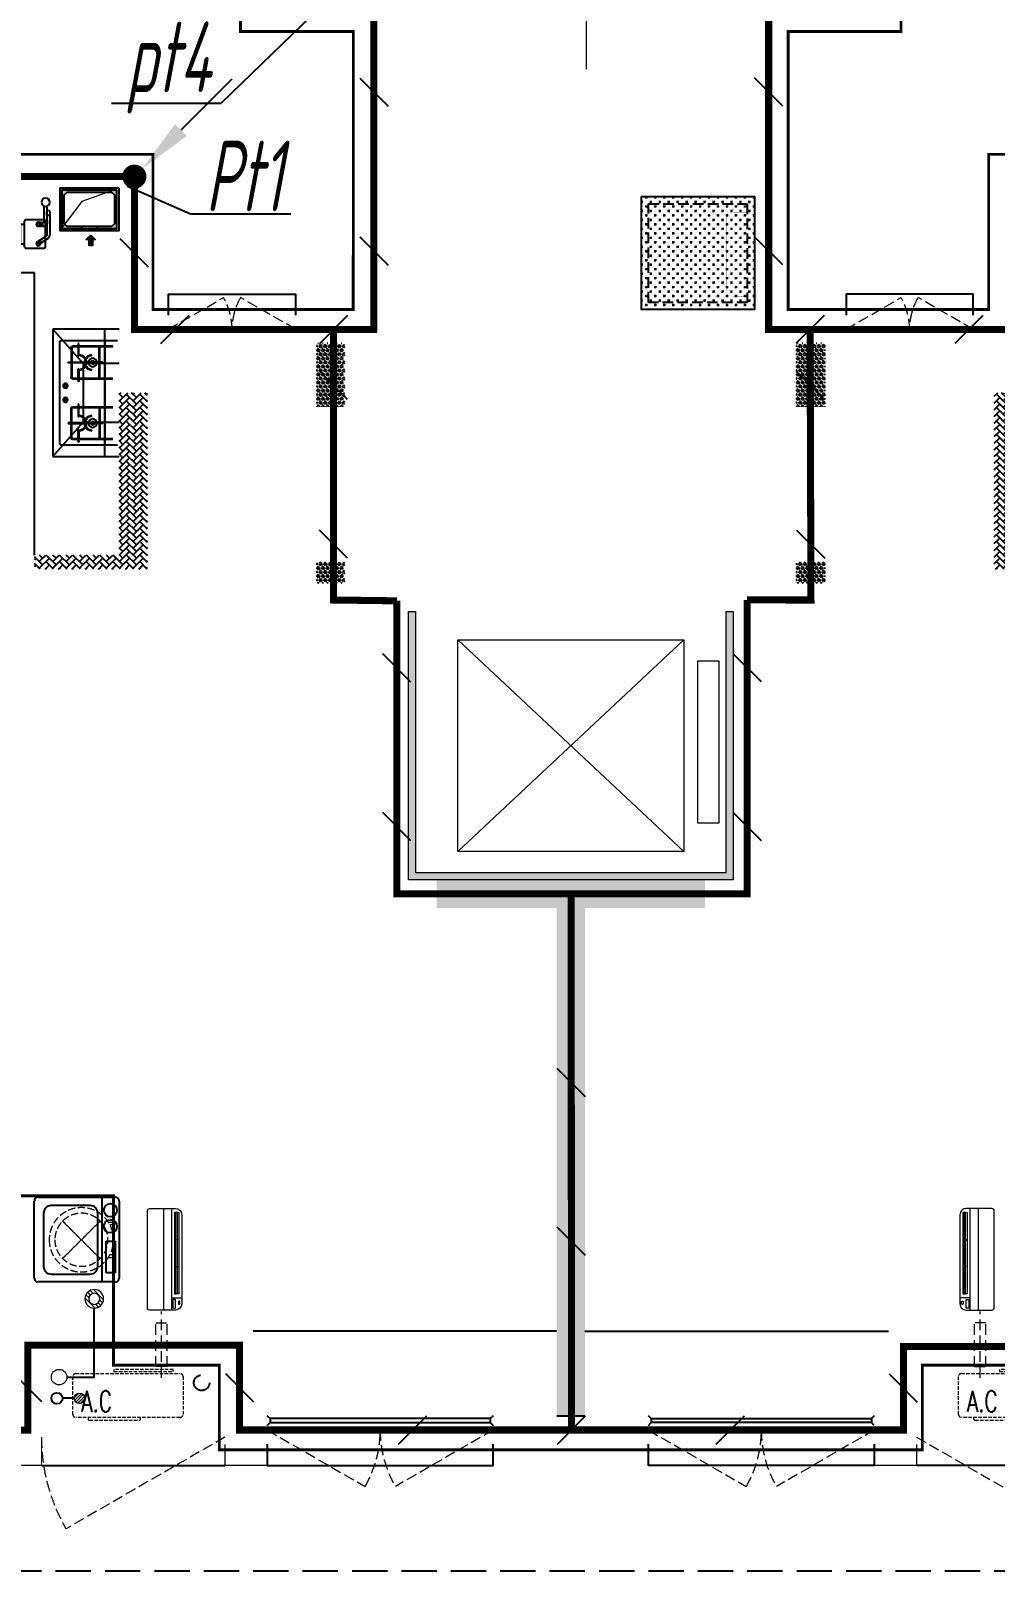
# Model space of a CAD drawing. Extents: x 5031545 to 5313844, y -886381 to -283477.
# Drawn here: x 5168921 to 5175753, y -856181 to -845266 of the extents above; entities that cross this region are included whole.
import ezdxf
from ezdxf.enums import TextEntityAlignment as Align

# ---------------------------------------------------------------- set-up
doc = ezdxf.new("R2010")
doc.units = 0
doc.header["$LTSCALE"] = 1000
doc.header["$MEASUREMENT"] = 0
for name, pattern in [('$1$DASH', [0.35, 0.25, -0.1]), ('__DASH', [0.35, 0.25, -0.1]), ('CENTER2', [1.125, 0.75, -0.125, 0.125, -0.125]), ('DASH', [0.35, 0.25, -0.1]), ('HIDDEN', [0.375, 0.25, -0.125])]:
    doc.linetypes.add(name, pattern=pattern)
doc.layers.get('0').update_dxf_attribs({"linetype": 'CONTINUOUS'})
for name, color, linetype in [('$RECOVER_210609100354-0', 7, 'CONTINUOUS'), ('$RECOVER_210609100354-25', 7, 'CONTINUOUS'), ('3-栏杆1', 252, 'CONTINUOUS'), ('3.5方案汇报，与郭总、侯月琴确定户型_t8$0$2020.03.04 -1安徽标准化洋房户型(UA）_t8_t8$0$看线', 154, 'CONTINUOUS'), ('AH-FURNITURE', 1, 'CONTINUOUS'), ('DIM-照明', 7, 'CONTINUOUS'), ('LVTRY', 252, 'CONTINUOUS'), ('LWIRE', 4, 'CONTINUOUS'), ('SHTLN', 4, 'CONTINUOUS'), ('VPIPE-凝结', 150, 'CONTINUOUS'), ('VPIPE-雨水', 4, 'DASH'), ('WIRE-接地', 2, 'CONTINUOUS'), ('保温', 6, 'CONTINUOUS'), ('卫生间', 6, 'CONTINUOUS'), ('建筑-排气道', 252, 'CONTINUOUS'), ('看线', 185, 'CONTINUOUS')]:
    doc.layers.add(name, color=color, linetype=linetype)
for name, color, linetype, lineweight in [('3.5方案汇报，与郭总、侯月琴确定户型_t8$0$STAIR', 2, 'CONTINUOUS', 18), ('EQUIP_地漏', 7, 'CONTINUOUS', 18), ('PUB_HATCH', 8, 'CONTINUOUS', 9), ('STAIR', 252, 'CONTINUOUS', 20), ('VPIPE-废水', 31, 'TG_F', 18), ('WINDOW', 146, 'CONTINUOUS', 20), ('填充', 251, 'CONTINUOUS', 5), ('平面-空调室内机', 176, 'CONTINUOUS', 9), ('平面-空调预留孔', 252, 'CONTINUOUS', 15), ('立面-洞口示意', 252, 'CONTINUOUS', 13)]:
    doc.layers.add(name, color=color, linetype=linetype, lineweight=lineweight)
doc.styles.add('_TCH_DIM', font='SIMPLEX', dxfattribs={"bigfont": 'GBCBIG'})
doc.styles.add('DIM_FONT', font='SIMPLEX', dxfattribs={"width": 0.7, "bigfont": 'GBCBIG'})
doc.styles.add('HZTXT', font='gbeitc.shx', dxfattribs={"width": 0.8, "height": 400, "bigfont": 'hztxt.shx'})
doc.styles.get("Standard").update_dxf_attribs({"font": 'gbenor.shx', "bigfont": 'gbcbig.shx'})
doc.styles.add('TG_LINETYPE', font='SIMPLEX', dxfattribs={"width": 0.8, "height": 3, "bigfont": 'HZTXT'})
doc.linetypes.add('TG_F', pattern='A,2,-0.3,["F",TG_LINETYPE,S=0.1,R=0,X=-0.23,Y=-0.15],0', length=2.3)
pattern_1 = [(45, (0, 0), (0, 47.4157523), [100.584, -33.528]), (135, (23.708, 23.708), (3e-15, 47.4157523), [100.584, -33.528])]
pattern_2 = [(90, (0, 0), (-16.49778, 1e-15), [9.525, -19.05]), (210, (0, 0), (8.24889, -14.2874966), [9.525, -19.05]), (150, (6e-16, 9.525), (-8.24889, -14.2874966), [9.525, -19.05])]

# ---------------------------------------------------------------- blocks, each defined once
blk = doc.blocks.new('*U140')
h = blk.add_hatch(color=5)
h.set_gradient(color1=(0, 0, 255), rotation=180, tint=1)
h.paths.add_polyline_path([(0, 0), (-6.35, -6.35), (-6.35, -2.159), (-15, -2.159), (-15, 2.159), (-6.35, 2.159), (-6.35, 6.35)])
at = {"color": 0, "linetype": 'Continuous'}
blk.add_lwpolyline([(0, 0), (-6.35, -6.35), (-6.35, -2.159), (-15, -2.159), (-15, 2.159), (-6.35, 2.159), (-6.35, 6.35)], close=True, dxfattribs=at)
blk = doc.blocks.new('vcxvcdfvdxv')
at = {"layer": 'PUB_HATCH'}
blk.add_hatch(color=252, dxfattribs=at).paths.add_polyline_path([(582309, 371343), (582309, 371073), (582449, 371073), (582449, 371088), (582344, 371088), (582324, 371108), (582324, 371308), (582344, 371328), (582664, 371328), (582684, 371308), (582684, 371108), (582664, 371088), (582559, 371088), (582559, 371073), (582699, 371073), (582699, 371343)])
at = {"layer": 'AH-FURNITURE', "color": 252}
for p, q in [((582804, 371126), (582804, 371230)), ((582824, 371126), (582824, 371230)), ((582785, 371166), (582785, 371031)), ((582805, 371166), (582805, 371031)), ((582843, 371113), (582836, 371113)), ((582796, 371002), (582843, 370974)), ((582811, 371017), (582857, 370988)), ((582843, 371093), (582836, 371093)), ((582995, 371103), (582965, 371103)), ((582995, 371103), (582995, 370965)), ((582995, 370965), (582965, 370965))]:
    blk.add_line(p, q, dxfattribs=at)
for points in [[(582782, 371188, -1), (582808, 371188), (582808, 371166), (582782, 371166)], [(582836, 371090), (582821, 371090, -0.414214), (582801, 371110), (582801, 371126), (582827, 371126), (582827, 371116), (582836, 371116)], [(582965, 371124), (582965, 370944, -0.414214), (582955, 370934), (582825, 370934, -0.414214), (582815, 370944), (582815, 371124, -0.414214), (582825, 371134), (582955, 371134, -0.414214)], [(582866, 371116, -1), (582866, 371090), (582843, 371090), (582843, 371116)], [(582875, 370975, -1), (582856, 370956), (582841, 370972), (582859, 370990)]]:
    blk.add_lwpolyline(points, format="xyb", close=True, dxfattribs=at)
for centre, radius in [((582814, 371258), 30), ((582866, 371103), 15), ((582866, 371103), 10), ((582866, 370965), 15), ((582866, 370965), 10)]:
    blk.add_circle(centre, radius, dxfattribs=at)
for radius in [40, 20]:
    blk.add_arc((582825, 371031), radius, 180, 225, dxfattribs=at)
at = {"layer": 'LVTRY', "color": 252}
for p, q in [((583169, 371228), (583169, 370839)), ((583813, 371258), (583199, 371258)), ((583844, 370839), (583844, 371228)), ((583199, 370900), (583199, 371115)), ((583261, 371177), (583466, 371177)), ((583475, 371199), (583436, 371096)), ((583454, 371086), (583524, 371171)), ((583504, 371210), (583518, 371202)), ((583588, 371115), (583588, 370900)), ((583629, 370900), (583629, 371115)), ((583690, 371177), (583752, 371177)), ((583813, 371115), (583813, 370900)), ((582449, 371088), (582449, 371073)), ((582559, 371088), (582559, 371073)), ((583436, 371096), (583454, 371086)), ((583199, 370808), (583813, 370808)), ((583527, 370839), (583261, 370839)), ((583752, 370839), (583690, 370839)), ((582894, 368758), (582894, 370758)), ((582894, 370758), (583994, 370758)), ((583994, 370758), (583994, 369632)), ((582294, 370358), (582764, 370358)), ((582394, 369458), (582394, 370358)), ((582548, 370115), (582764, 370358)), ((582764, 370358), (582764, 369458)), ((582704, 370278), (582304, 370278)), ((582339, 370238), (582624, 370238)), ((582394, 370268), (582394, 369548)), ((582579, 370168), (582579, 370258)), ((582579, 370258), (582583, 370258)), ((582583, 370258), (582583, 370168)), ((582714, 369548), (582714, 370268)), ((582339, 370233), (582624, 370233)), ((582429, 370018), (582429, 370228)), ((582434, 370018), (582434, 370228)), ((582583, 370168), (582579, 370168)), ((582629, 370228), (582629, 370018)), ((582634, 370228), (582634, 370018)), ((582294, 370115), (582548, 370115)), ((582394, 369700), (582394, 370115)), ((582409, 370126), (582536, 370126)), ((582409, 370121), (582409, 370126)), ((582536, 370121), (582409, 370121)), ((582654, 370126), (582526, 370126)), ((582526, 370126), (582526, 370121)), ((582526, 370121), (582654, 370121)), ((582536, 370126), (582536, 370121)), ((582548, 370115), (582548, 369700)), ((582583, 370078), (582579, 370078)), ((582579, 370078), (582579, 369988)), ((582583, 369988), (582583, 370078)), ((582654, 370121), (582654, 370126)), ((582624, 370013), (582339, 370013)), ((582624, 370008), (582339, 370008)), ((582579, 369988), (582583, 369988)), ((582693, 369958), (582654, 369958)), ((582674, 369939), (582674, 369978)), ((582624, 369808), (582339, 369808)), ((582624, 369803), (582339, 369803)), ((582579, 369738), (582579, 369828)), ((582579, 369828), (582583, 369828)), ((582583, 369828), (582583, 369738)), ((582693, 369858), (582654, 369858)), ((582674, 369839), (582674, 369878)), ((582548, 369700), (582294, 369700)), ((582536, 369696), (582409, 369696)), ((582409, 369696), (582409, 369691)), ((582409, 369691), (582536, 369691)), ((582429, 369798), (582429, 369588)), ((582434, 369798), (582434, 369588)), ((582526, 369691), (582526, 369696)), ((582526, 369696), (582654, 369696)), ((582654, 369691), (582526, 369691)), ((582536, 369691), (582536, 369696)), ((582764, 369458), (582548, 369700)), ((582583, 369738), (582579, 369738)), ((582629, 369588), (582629, 369798)), ((582634, 369588), (582634, 369798)), ((582654, 369696), (582654, 369691)), ((582339, 369583), (582624, 369583)), ((582583, 369648), (582579, 369648)), ((582579, 369648), (582579, 369558)), ((582583, 369558), (582583, 369648)), ((583970, 369632), (583970, 369220)), ((583989, 369632), (583970, 369632)), ((583989, 369632), (583989, 368808)), ((584562, 369632), (583989, 369632)), ((584562, 368808), (584562, 369632)), ((582304, 369538), (582704, 369538)), ((582339, 369578), (582624, 369578)), ((582579, 369558), (582583, 369558)), ((582764, 369458), (582294, 369458)), ((583926, 369215), (583945, 369217)), ((583970, 368805), (583926, 369215)), ((583945, 369217), (583989, 368808)), ((583980, 369197), (583949, 369192)), ((583989, 369220), (583970, 369220)), ((583980, 369197), (583989, 369131)), ((583985, 368832), (583989, 368832)), ((583989, 368808), (583970, 368805)), ((583989, 368808), (584562, 368808))]:
    blk.add_line(p, q, dxfattribs=at)
for points in [[(582294, 371358), (582714, 371358), (582714, 371058), (582294, 371058)], [(582309, 371343), (582699, 371343), (582699, 371073), (582309, 371073)], [(582664, 371088), (582344, 371088), (582324, 371108), (582324, 371308), (582344, 371328), (582664, 371328), (582684, 371308), (582684, 371108), (582664, 371088)], [(584562, 368845), (584594, 368845), (584594, 369595), (584562, 369595)]]:
    blk.add_lwpolyline(points, close=True, dxfattribs=at)
for centre, radius in [((583445, 371207), 20.5), ((583568, 371207), 20.5), ((583649, 371207), 20.5), ((583394, 371008), 25.6), ((583716, 371008), 25.6), ((582481, 370123), 29.7), ((582481, 370123), 11.7), ((582674, 369958), 17), ((582674, 369858), 17), ((582481, 369693), 29.7), ((582481, 369693), 11.7)]:
    blk.add_circle(centre, radius, dxfattribs=at)
for centre, radius, start, end in [((583199, 371228), 30.7, 90, 180), ((583813, 371228), 30.7, 360, 90), ((583261, 371115), 61.4, 90, 180), ((583494, 371192), 20.5, 60, 159.4623), ((583508, 371184), 20.5, 320.5377, 60), ((583527, 371115), 61.4, 360, 90), ((583690, 371115), 61.4, 90, 180), ((583752, 371115), 61.4, 360, 90), ((583261, 370900), 61.4, 180, 270), ((583527, 370900), 61.4, 270, 360), ((583690, 370900), 61.4, 180, 270), ((583752, 370900), 61.4, 270, 360), ((583199, 370839), 30.7, 180, 270), ((583813, 370839), 30.7, 270, 360), ((582404, 370268), 10, 90, 180), ((582439, 370228), 10, 90, 180), ((582624, 370228), 10, 0, 90), ((582704, 370268), 10, 0, 90), ((582439, 370228), 5, 90, 180), ((582481, 370123), 56.7, 2.2742, 87.7258), ((582481, 370123), 52.2, 2.4704, 87.5296), ((582581, 370123), 56.7, 92.2742, 177.7258), ((582581, 370123), 52.2, 92.4704, 177.5296), ((582624, 370228), 5, 0, 90), ((582481, 370123), 56.7, 272.2742, 357.7258), ((582481, 370123), 52.2, 272.4704, 357.5296), ((582581, 370123), 56.7, 182.2742, 267.7258), ((582581, 370123), 52.2, 182.4704, 267.5296), ((582439, 370018), 10, 180, 270), ((582439, 370018), 5, 180, 270), ((582624, 370018), 5, 270, 0), ((582624, 370018), 10, 270, 0), ((582439, 369798), 10, 90, 180), ((582439, 369798), 5, 90, 180), ((582624, 369798), 10, 0, 90), ((582624, 369798), 5, 0, 90), ((582481, 369693), 56.7, 2.2742, 87.7258), ((582481, 369693), 52.2, 2.4704, 87.5296), ((582481, 369693), 56.7, 272.2742, 357.7258), ((582481, 369693), 52.2, 272.4704, 357.5296), ((582581, 369693), 56.7, 92.2742, 177.7258), ((582581, 369693), 56.7, 182.2742, 267.7258), ((582581, 369693), 52.2, 92.4704, 177.5296), ((582581, 369693), 52.2, 182.4704, 267.5296), ((582439, 369588), 10, 180, 270), ((582439, 369588), 5, 180, 270), ((582624, 369588), 5, 270, 0), ((582624, 369588), 10, 270, 0), ((582404, 369548), 10, 180, 270), ((582704, 369548), 10, 270, 0)]:
    blk.add_arc(centre, radius, start, end, dxfattribs=at)
at = {"layer": '平面-空调预留孔', "color": 252}
for p, q in [((584063, 371185), (584063, 371312)), ((584063, 371312), (584156, 371312)), ((584162, 371292), (584162, 371306)), ((584169, 371286), (584368, 371286)), ((584375, 371292), (584375, 371306)), ((584381, 371312), (584474, 371312)), ((584474, 371312), (584474, 371185)), ((584467, 371178), (584070, 371178))]:
    blk.add_line(p, q, dxfattribs=at)
blk.add_lwpolyline([(584345, 371332), (584358, 371358), (584454, 371358), (584467, 371332), (584494, 371332), (584494, 371185, -0.414214), (584467, 371158), (584070, 371158, -0.414214), (584044, 371185), (584044, 371332), (584070, 371332), (584083, 371358), (584180, 371358), (584193, 371332)], format="xyb", close=True, dxfattribs=at)
for centre, radius in [((584180, 371306), 10.6), ((584268, 371306), 15.8), ((584358, 371306), 10.6)]:
    blk.add_circle(centre, radius, dxfattribs=at)
for centre, start, end in [((584156, 371306), 360, 90), ((584169, 371292), 180, 270), ((584368, 371292), 270, 0), ((584381, 371306), 90, 180), ((584070, 371185), 180, 270), ((584467, 371185), 270, 0)]:
    blk.add_arc(centre, 6.6, start, end, dxfattribs=at)
at = {"layer": '立面-洞口示意', "color": 252}
blk.add_lwpolyline([(582294, 371358), (582557, 371264), (582714, 371058)], dxfattribs=at)
at = {"layer": '建筑-排气道', "color": 252, "xscale": -5, "yscale": 5, "zscale": 5, "rotation": 270}
blk.add_blockref('*U140', (582494, 371026), dxfattribs=at)
at = {"layer": 'LVTRY', "color": 252, "style": 'DIM_FONT', "width": 0.8, "flags": 9}
for tag in ['YSIZE', 'XSIZE']:
    blk.add_attdef(tag, (583506, 371257), '', height=0.5, rotation=90, dxfattribs=at)
blk = doc.blocks.new('RECTANG')
for p, q in [((1, 1), (0, 1)), ((0, 1), (0, 0)), ((1, 0), (1, 1)), ((0, 0), (1, 0))]:
    blk.add_line(p, q)
blk = doc.blocks.new('洗衣机')
at = {"layer": 'LVTRY'}
for p, q in [((3790994, 243445), (3790994, 242899)), ((3791567, 243472), (3791021, 243472)), ((3791117, 243472), (3791117, 242872)), ((3791199, 243413), (3791475, 243413)), ((3791595, 242899), (3791595, 243445)), ((3791145, 242982), (3791145, 243358)), ((3791529, 243358), (3791529, 242982)), ((3791021, 242872), (3791567, 242872)), ((3791475, 242928), (3791199, 242928))]:
    blk.add_line(p, q, dxfattribs=at)
at = {"layer": 'LVTRY', "extrusion": (0, 0, -1)}
for centre, major_axis, start_param, end_param in [((3791021, 243445), (0, 27.6), -1.570796, 0), ((3791055, 243380), (0, 46.9), 3.141593, 9.424778), ((3791199, 243358), (0, 54.7), 4.712389, 6.283185), ((3791475, 243358), (0, 54.7), 0, 1.570796), ((3791567, 243445), (0, 27.6), 0, 1.570796), ((3791055, 243266), (0, 46.9), 3.141593, 9.424778), ((3791199, 242982), (0, 54.7), 3.141593, 4.712389), ((3791475, 242982), (0, 54.7), 1.570796, 3.141593), ((3791021, 242899), (0, 27.6), 3.141593, 4.712389), ((3791567, 242899), (0, 27.6), 1.570796, 3.141593)]:
    blk.add_ellipse(centre, major_axis=major_axis, ratio=0.986385, start_param=start_param, end_param=end_param, dxfattribs=at)
at = {"layer": 'LVTRY', "xscale": 63.25620569481588, "yscale": 224.5369532744355, "zscale": 64.12934308941763, "rotation": 180}
blk.add_blockref('RECTANG', (3791085, 243162), dxfattribs=at)
blk = doc.blocks.new('dnfhfn')
at = {"color": 252, "linetype": '$1$DASH', "ltscale": 0.2}
for p, q in [((102, 463, 0), (122, 463, 0)), ((102, 417, 0), (102, 463, 0)), ((122, 463, 0), (122, 429, 0)), ((353, 463, 0), (333, 463, 0)), ((333, 463, 0), (333, 429, 0)), ((353, 417, 0), (353, 463, 0))]:
    blk.add_line(p, q, dxfattribs=at)
at = {"color": 252, "linetype": '$1$DASH', "ltscale": 0.2, "elevation": 0}
for points in [[(95, 360), (95, 360), (360, 95), (360, 95)], [(360, 360), (95, 95), (95, 95), (360, 360)]]:
    blk.add_lwpolyline(points, close=True, dxfattribs=at)
at = {"color": 252, "linetype": '$1$DASH', "ltscale": 0.2}
for radius in [228, 188]:
    blk.add_circle((228, 228, 0), radius, dxfattribs=at)
blk = doc.blocks.new('ASDFSD')
at = {"layer": '3-栏杆1', "color": 5}
for p, q in [((681763, 334938), (681742, 334955)), ((681742, 334955), (681763, 334938)), ((681742, 334888), (681763, 334908)), ((683322, 334937), (681763, 334938)), ((681763, 334938), (681763, 334908)), ((681763, 334908), (683322, 334908)), ((683322, 334938), (683342, 334955)), ((683342, 334955), (683322, 334938)), ((683322, 334938), (683322, 334908)), ((683322, 334908), (683342, 334888)), ((683342, 334888), (683322, 334908))]:
    blk.add_line(p, q, dxfattribs=at)
blk = doc.blocks.new('$TwtSys$00000543')
at = {"color": 252}
for p, q in [((-94, -9), (9, 94)), ((-9, -94), (94, 9)), ((12, 55), (42, 84)), ((40, 40), (66, 66)), ((55, 12), (84, 42)), ((-84, -42), (-55, -12)), ((-66, -66), (-40, -40)), ((-42, -84), (-12, -55))]:
    blk.add_line(p, q, dxfattribs=at)
for radius in [94, 56.4]:
    blk.add_circle((0, 0), radius, dxfattribs=at)
blk = doc.blocks.new('dongkong')
at = {"layer": '平面-空调预留孔', "color": 8, "linetype": 'HIDDEN', "ltscale": 0.3}
for p, q in [((-603796, 210900), (-603796, 210431)), ((-603836, 210821), (-603836, 210511)), ((-603836, 210821), (-603756, 210821)), ((-603756, 210821), (-603756, 210511))]:
    blk.add_line(p, q, dxfattribs=at)
blk.add_lwpolyline([(-603756, 210511), (-603836, 210511)], dxfattribs=at)
blk = doc.blocks.new('A$C001338C2')
at = {"color": 8}
for p, q in [((845, 304), (55, 304)), ((109, 215), (109, 304)), ((0, 249), (0, 22)), ((900, 22), (900, 249)), ((22, 0), (878, 0))]:
    blk.add_line(p, q, dxfattribs=at)
at = {"color": 8, "lineweight": 5}
for p, q in [((865, 279), (144, 279)), ((144, 279), (144, 266)), ((387, 279), (144, 279)), ((144, 279), (144, 253)), ((387, 240), (387, 279)), ((865, 279), (622, 279)), ((622, 279), (622, 240)), ((865, 253), (865, 279)), ((900, 215), (0, 215)), ((900, 143), (0, 143)), ((144, 266), (865, 266)), ((144, 240), (144, 253)), ((144, 253), (865, 253)), ((865, 240), (144, 240)), ((622, 240), (387, 240)), ((865, 266), (865, 240))]:
    blk.add_line(p, q, dxfattribs=at)
at = {"color": 8}
for points in [[(73, 275), (57, 275, -0.414214), (51, 281), (51, 283, -0.414214), (57, 289), (73, 289, -0.414214), (79, 283), (79, 281, -0.414214)], [(89, 226), (22, 226, -0.414214), (17, 232), (17, 243, -0.414214), (22, 249), (89, 249, -0.414214), (95, 243), (95, 232, -0.414214)]]:
    blk.add_lwpolyline(points, format="xyb", close=True, dxfattribs=at)
for centre, radius, start, end in [((55, 249), 55, 90, 180), ((845, 249), 55, 360, 90), ((22, 22), 22, 180, 270), ((878, 22), 22, 270, 360)]:
    blk.add_arc(centre, radius, start, end, dxfattribs=at)
blk = doc.blocks.new('$TwtSys$00000141')
at = {"color": 1}
for p, q in [((-47, 4), (-5, 46)), ((-47, 4), (-5, 46)), ((-44, -18), (18, 44)), ((-44, -18), (18, 44)), ((-33, -33), (33, 33)), ((-33, -33), (33, 33)), ((-16, -44), (44, 16)), ((-16, -44), (44, 16)), ((6, -46), (46, -6)), ((6, -46), (46, -6))]:
    blk.add_line(p, q, dxfattribs=at)
blk.add_circle((0, 0), 47, dxfattribs=at)
blk.add_circle((0, 0), 47, dxfattribs=at)
blk = doc.blocks.new('rtyryrtyeeretee')
at = {"layer": '平面-空调预留孔', "color": 252, "linetype": 'DASH', "ltscale": 0.1}
for p, q in [((669749, 343882), (669749, 343872)), ((669759, 343862), (670112, 343862)), ((670122, 343872), (670122, 343882))]:
    blk.add_line(p, q, dxfattribs=at)
blk.add_lwpolyline([(670402, 343882), (669662, 343882, -0.414214), (669642, 343902), (669642, 344172, -0.414214), (669662, 344192), (670402, 344192, -0.414214), (670422, 344172), (670422, 343902, -0.414214)], format="xyb", close=True, dxfattribs=at)
blk.add_lwpolyline([(670353, 344221), (669933, 344221), (669933, 344206), (670353, 344206)], close=True, dxfattribs=at)
for centre, start, end in [((669759, 343872), 180, 270), ((670112, 343872), 270, 0)]:
    blk.add_arc(centre, 10, start, end, dxfattribs=at)
at = {"layer": '平面-空调预留孔', "color": 252, "linetype": 'DASH', "ltscale": 0.1, "style": '_TCH_DIM', "width": 0.705882}
blk.add_text('A.C', height=146.9, dxfattribs=at).set_placement((669701, 343922))
blk = doc.blocks.new('VDVDVDCZSCCS')
at = {"layer": '保温', "linetype": 'Continuous', "ltscale": 10}
h = blk.add_hatch(dxfattribs=at)
h.set_pattern_fill('HEX', color=251, scale=10, angle=90, style=0)
h.set_pattern_definition(pattern_2)
h.paths.add_polyline_path([(546717, 372074), (546917, 372074), (546917, 372524), (546717, 372524)])
h = blk.add_hatch(dxfattribs=at)
h.set_pattern_fill('HEX', color=251, scale=10, angle=90, style=0)
h.set_pattern_definition(pattern_2)
h.paths.add_polyline_path([(550316, 372074), (550116, 372074), (550116, 372524), (550316, 372524)])
at = {"layer": '保温', "linetype": 'ByBlock', "ltscale": 10}
h = blk.add_hatch(dxfattribs=at)
h.set_pattern_fill('AR-HBONE', color=251, scale=55)
h.set_pattern_definition(pattern_1)
h.paths.add_polyline_path([(545317, 372174), (545317, 370924), (545517, 370924), (545517, 372174)])
h = blk.add_hatch(dxfattribs=at)
h.set_pattern_fill('AR-HBONE', color=251, scale=55)
h.set_pattern_definition(pattern_1)
h.paths.add_polyline_path([(551717, 372174), (551716, 370924), (551516, 370924), (551517, 372174)])
h = blk.add_hatch(dxfattribs=at)
h.set_pattern_fill('AR-HBONE', color=251, scale=55)
h.set_pattern_definition(pattern_1)
h.paths.add_polyline_path([(545317, 370924), (545317, 371024), (544717, 371024), (544717, 370924)])
at = {"layer": '保温', "linetype": 'Continuous', "ltscale": 10}
h = blk.add_hatch(dxfattribs=at)
h.set_pattern_fill('HEX', color=251, scale=10, angle=90, style=0)
h.set_pattern_definition(pattern_2)
h.paths.add_polyline_path([(546717, 370824), (546917, 370824), (546917, 370974), (546717, 370974)])
h = blk.add_hatch(dxfattribs=at)
h.set_pattern_fill('HEX', color=251, scale=10, angle=90, style=0)
h.set_pattern_definition(pattern_2)
h.paths.add_polyline_path([(550316, 370824), (550116, 370824), (550117, 370974), (550317, 370974)])
h = blk.add_hatch(dxfattribs=at)
h.set_pattern_fill('HEX', color=251, scale=10, angle=90, style=0)
h.set_pattern_definition(pattern_2)
h.paths.add_polyline_path([(549467, 368524), (549467, 368724), (547567, 368724), (547567, 368524)])
h = blk.add_hatch(dxfattribs=at)
h.set_pattern_fill('HEX', color=251, scale=10, angle=90, style=0)
h.set_pattern_definition(pattern_2)
h.paths.add_polyline_path([(548417, 364924), (548617, 364924), (548617, 368524), (548417, 368524)])
at = {"layer": '保温', "color": 251, "linetype": 'Continuous', "ltscale": 10}
blk.add_line((548417, 364924), (548617, 364924), dxfattribs=at)
blk = doc.blocks.new('A$C1F074C3D')
at = {"layer": 'STAIR', "color": 252}
blk.add_line((-1190, 4160), (-1190, 1703), dxfattribs=at)
blk = doc.blocks.new('BFBTCSD')
at = {"layer": '卫生间', "color": 252, "linetype": 'DASH'}
blk.add_lwpolyline([(706817, 673857), (705217, 673857), (705217, 672657), (684017, 672657), (684017, 673857), (681417, 673857), (681417, 683557), (683217, 683557), (683217, 684557), (689717, 684557), (689717, 689157), (698117, 689157), (698117, 684657), (697817, 684657), (697817, 683557), (699117, 683557), (699117, 684557), (706017, 684557), (706017, 683557), (706817, 683557)], dxfattribs=at)
blk = doc.blocks.new('DBDBDBDB')
at = {"layer": '保温', "linetype": 'Continuous', "ltscale": 10}
h = blk.add_hatch(dxfattribs=at)
h.set_pattern_fill('CROSS', color=5, scale=20, angle=90, style=0)
h.set_pattern_definition([(90, (0, 0), (-31.75, 31.75), [15.875, -47.625]), (180, (7.938, 7.937), (-31.75, -31.75), [15.875, -47.625])])
h.paths.add_polyline_path([(286317, 682397), (287117, 682397), (287117, 681597), (286317, 681597)])
at = {"color": 6}
blk.add_lwpolyline([(286317, 682397), (287117, 682397), (287117, 681597), (286317, 681597)], close=True, dxfattribs=at)
at = {"color": 6, "linetype": '__DASH', "ltscale": 0.3}
blk.add_lwpolyline([(286367, 682347), (287067, 682347), (287067, 681647), (286367, 681647)], close=True, dxfattribs=at)
at = {"color": 2, "linetype": '__DASH', "ltscale": 0.2, "const_width": 1}
for points in [[(287067, 682307), (286977, 682307, 0.414214), (286917, 682247), (286917, 681747, 0.414214), (286977, 681687), (287067, 681687)], [(287067, 682287), (286977, 682287, 0.414214), (286937, 682247), (286937, 681747, 0.414214), (286977, 681707), (287067, 681707)]]:
    blk.add_lwpolyline(points, format="xyb", dxfattribs=at)
blk = doc.blocks.new('$TelecSys$00000008')
blk.add_line((0.4, 0.4), (-0.4, -0.4))
blk = doc.blocks.new('$TelecSys$00000078')
for p, q in [((1.15, 1.15), (0.55, 0.55)), ((0.104, 0.104), (0.104, 0.104)), ((-0.104, -0.104), (-0.104, -0.104))]:
    blk.add_line(p, q)
at = {"const_width": 0.142}
blk.add_lwpolyline([(-0.071, 0, 1), (0.071, 0, 1)], format="xyb", close=True, dxfattribs=at)
blk.add_solid([(0.62, 0.48), (0.48, 0.62), (0.1, 0.1)])
at = {"width": 0.8, "flags": 9}
blk.add_attdef('A', (0, 0), '', height=0.00002, dxfattribs=at)

msp = doc.modelspace()

# ---------------------------------------------------------------- hatches: boundary and pattern name
at = {"layer": '填充'}
h = msp.add_hatch(dxfattribs=at)
h.set_pattern_fill('隔热材料02', color=252, scale=100, style=0)
h.set_pattern_definition([(0, (3998537.704, -1460019.434), (0, 50), []), (0, (3998537.704, -1460002.767), (0, 50), []), (270, (3998581.445, -1459994.136), (50, -9e-15), [5.01775, -44.98225]), (270, (3998543.986, -1459994.136), (50, -9e-15), [5.01775, -44.98225]), (90, (3998569.5, -1460028.065), (-50, 3e-15), [5.01775, -44.98225]), (90, (3998555.933, -1460028.065), (-50, 3e-15), [5.01775, -44.98225]), (180, (3998587.73, -1460036.1), (-6e-15, -50), [50.02425, 0.02425]), (135, (3998573.77, -1460033.59), (3e-15, 49.99987405), [4.268, -66.44275]), (116.56505, (3998620.753, -1460030.574), (0.00011283, 49.99993342), [2.805, -108.9985]), (116.56505, (3998570.753, -1460030.574), (0.00011283, 49.99993342), [2.805, -108.9985]), (153.43495, (3998628.79, -1460036.1), (-0.0001128, 49.9999334), [5.61, -106.1935]), (153.43495, (3998578.79, -1460036.1), (-0.0001128, 49.9999334), [5.61, -106.1935]), (63.43495, (3998619.498, -1460023.047), (-0.00011283, 49.99993342), [26.714, -85.0895]), (63.43495, (3998569.498, -1460023.047), (-0.00011283, 49.99993342), [26.714, -85.0895]), (116.56505, (3998631.445, -1459994.136), (0.00011283, 49.99993342), [2.805, -108.9985]), (116.56505, (3998581.445, -1459994.136), (0.00011283, 49.99993342), [2.805, -108.9985]), (135, (3998580.19, -1459991.627), (3e-15, 49.99987405), [4.268, -66.44275]), (153.43495, (3998627.173, -1459988.61), (-0.0001128, 49.9999334), [5.61, -106.1935]), (153.43495, (3998577.173, -1459988.61), (-0.0001128, 49.9999334), [5.61, -106.1935]), (45, (3998545.24, -1459991.627), (0, 49.99987405), [4.268, -66.44275]), (63.43495, (3998593.986, -1459994.136), (-0.00011283, 49.99993342), [2.805, -108.9985]), (63.43495, (3998543.986, -1459994.136), (-0.00011283, 49.99993342), [2.805, -108.9985]), (26.56505, (3998598.26, -1459988.61), (0.0001128, 49.9999334), [5.61, -106.1935]), (26.56505, (3998548.26, -1459988.61), (0.0001128, 49.9999334), [5.61, -106.1935]), (116.56505, (3998605.933, -1460023.047), (0.00011283, 49.99993342), [26.714, -85.0895]), (116.56505, (3998555.933, -1460023.047), (0.00011283, 49.99993342), [26.714, -85.0895]), (45, (3998551.66, -1460033.59), (0, 49.99987405), [4.268, -66.44275]), (63.43495, (3998604.679, -1460030.574), (-0.00011283, 49.99993342), [2.805, -108.9985]), (63.43495, (3998554.679, -1460030.574), (-0.00011283, 49.99993342), [2.805, -108.9985]), (26.56505, (3998596.643, -1460036.1), (0.0001128, 49.9999334), [5.61, -106.1935]), (26.56505, (3998546.643, -1460036.1), (0.0001128, 49.9999334), [5.61, -106.1935])])
h.paths.add_polyline_path([(5173846.1, -849380.8), (5173896.1, -849380.8), (5173896.1, -851280.8), (5171596.1, -851280.8), (5171596.1, -849380.8), (5171646.1, -849380.8), (5171646.1, -851230.8), (5173846.1, -851230.8)])

# ---------------------------------------------------------------- linework, layer by layer
at = {"layer": '$RECOVER_210609100354-0', "color": 252, "const_width": 8}
for points in [[(5168696.1, -855280.8), (5168696.1, -855430.8), (5168996.1, -855430.8), (5168996.1, -855280.8)], [(5170296.1, -855280.8), (5170296.1, -855430.8), (5170596.1, -855430.8), (5170596.1, -855280.8)], [(5175196.1, -855280.8), (5175196.1, -855430.8), (5174896.1, -855430.8), (5174896.1, -855280.8)]]:
    msp.add_lwpolyline(points, dxfattribs=at)
at = {"color": 252, "linetype": 'DASH', "ltscale": 0.8, "const_width": 20}
for points in [[(5165486.1, -845140.8), (5165486.1, -846140.8), (5169786.1, -846140.8), (5169786.1, -847240.8), (5171204.7, -847240.8), (5171206.1, -845270.8), (5170406.1, -845270.8), (5170406.1, -843320.7)], [(5175086.1, -843480.7), (5175086.1, -845270.8), (5174286.1, -845270.8), (5174286.1, -847240.8), (5175706.1, -847240.8), (5175706.1, -846140.8), (5178146.1, -846140.8)], [(5175986.1, -854720.8), (5175236.1, -854720.8), (5175236.1, -855320.8), (5170256.1, -855320.8), (5170256.1, -854720.8), (5169506.1, -854720.8), (5169506.1, -853520.8), (5163336.1, -853520.8), (5163336.1, -854120.8), (5160406.1, -854120.8), (5160406.1, -846140.8), (5162206.1, -846140.8), (5162206.1, -845140.8)]]:
    msp.add_lwpolyline(points, dxfattribs=at)
at = {"layer": '3.5方案汇报，与郭总、侯月琴确定户型_t8$0$2020.03.04 -1安徽标准化洋房户型(UA）_t8_t8$0$看线', "color": 252, "ltscale": 10}
for p, q in [((5172646.1, -854480.8), (5170496.1, -854480.8)), ((5172846.1, -854480.8), (5174996.1, -854480.8))]:
    msp.add_line(p, q, dxfattribs=at)
at = {"layer": '3.5方案汇报，与郭总、侯月琴确定户型_t8$0$STAIR', "color": 252}
for p, q in [((5173546.1, -849580.8), (5171946.1, -851080.8)), ((5171946.1, -849580.8), (5173546.1, -851080.8))]:
    msp.add_line(p, q, dxfattribs=at)
for points in [[(5171946.1, -851080.8), (5171946.1, -849580.8), (5173546.1, -849580.8), (5173546.1, -851080.8)], [(5173646.1, -850880.8), (5173646.1, -849730.8), (5173796.1, -849730.8), (5173796.1, -850880.8)]]:
    msp.add_lwpolyline(points, close=True, dxfattribs=at)
at = {"layer": 'DIM-照明', "color": 7, "ltscale": 0.8}
for p, q in [((5170914.7, -845155.6), (5170270.4, -845778.6)), ((5169492.7, -845778.6), (5170270.4, -845778.6)), ((5169606.6, -846367.7), (5170052, -846563.8)), ((5170052, -846563.8), (5170763.7, -846562.2))]:
    msp.add_line(p, q, dxfattribs=at)
at = {"layer": 'VPIPE-凝结', "color": 252, "ltscale": 0.1}
for points in [[(5169176.1, -854805.8), (5169370.3, -854805.8), (5169370.3, -854316.6)], [(5169228.5, -854955.8), (5169146.1, -854955.8)]]:
    msp.add_lwpolyline(points, dxfattribs=at)
msp.add_circle((5169106.1, -854955.8), 40, dxfattribs=at)
at = {"layer": 'VPIPE-废水', "color": 252}
msp.add_circle((5169121.1, -854805.8), 55, dxfattribs=at)
at = {"layer": 'VPIPE-雨水', "color": 252}
msp.add_circle((5170131.1, -854845.8), 55, dxfattribs=at)
at = {"layer": 'WINDOW', "color": 252, "linetype": 'DASH', "ltscale": 0.3}
for points in [[(5169896.1, -847380.8), (5170285.9, -847155.9, -0.1316053), (5170346.1, -847380.8)], [(5170796.1, -847380.8), (5170406.4, -847155.9, 0.1316053), (5170346.1, -847380.8)], [(5174696.1, -847380.8), (5175085.8, -847155.9, -0.1316053), (5175146.1, -847380.8)], [(5175596.1, -847380.8), (5175206.3, -847155.9, 0.1316053), (5175146.1, -847380.8)], [(5170596.1, -855180.8), (5171288.9, -855580.8, 0.1316525), (5171396.1, -855180.8)], [(5172196.1, -855180.8), (5171503.3, -855580.8, -0.1316525), (5171396.1, -855180.8)], [(5173296.1, -855180.8), (5173988.9, -855580.8, 0.1316525), (5174096.1, -855180.8)], [(5174896.1, -855180.8), (5174203.3, -855580.8, -0.1316525), (5174096.1, -855180.8)], [(5170296.1, -855230.8), (5169170.3, -855880.8, -0.1316525), (5168996.1, -855230.8)], [(5175196.1, -855230.8), (5176321.9, -855880.8, 0.1316525), (5176496.1, -855230.8)]]:
    msp.add_lwpolyline(points, format="xyb", dxfattribs=at)
at = {"layer": 'WIRE-接地', "color": 2, "linetype": 'CENTER2', "const_width": 50}
for points in [[(5160554.5, -846298.8), (5169654.4, -846298.8), (5169654.4, -847383.1), (5171351.4, -847383.1), (5171351.4, -845143), (5170551.9, -845143), (5170551.9, -843182.5), (5168850.7, -843182.5), (5168850.7, -840684.2), (5175246, -840684.2), (5175246, -843173.2), (5174952.3, -843173.2), (5174952.3, -845143.1), (5174148.1, -845143.1), (5174148.1, -847382.4), (5175859.6, -847382.4), (5175859.6, -846273.7), (5194055.3, -846273.7)], [(5176602.7, -854589.1), (5175103.1, -854589.1), (5175103.1, -855180.3), (5170399.3, -855180.3), (5170399.3, -854579.2), (5168899.2, -854579.2), (5168899.2, -855181), (5163951.5, -855181), (5163951.5, -853384.2), (5163198.9, -853384.2), (5163198.9, -853982.5), (5160549.5, -853982.5), (5160549.5, -846298.9), (5160554.6, -846298.8)], [(5171065.4, -847383.1), (5171065.4, -849299), (5171513.8, -849304.9)], [(5173995.3, -849298.6), (5174447.7, -849299), (5174441.4, -847382.4)], [(5171513.8, -849304.9), (5171513.8, -851381.7), (5172748.9, -851381.7), (5172751.2, -855180.3)], [(5172748.9, -851381.7), (5173995.3, -851381.7), (5173995.3, -849298.6)]]:
    msp.add_lwpolyline(points, dxfattribs=at)
at = {"layer": '填充', "color": 252}
msp.add_lwpolyline([(5173846.1, -849380.8), (5173896.1, -849380.8), (5173896.1, -851280.8), (5171596.1, -851280.8), (5171596.1, -849380.8), (5171646.1, -849380.8), (5171646.1, -851230.8), (5173846.1, -851230.8)], close=True, dxfattribs=at)
at = {"layer": '看线', "color": 252, "ltscale": 0.5}
for points in [[(5169896.1, -847280.8), (5169896.1, -847130.8), (5170796.1, -847130.8), (5170796.1, -847280.8)], [(5175596.1, -847280.8), (5175596.1, -847130.8), (5174696.1, -847130.8), (5174696.1, -847280.8)], [(5170596.1, -855280.8), (5170596.1, -855430.8), (5172196.1, -855430.8), (5172196.1, -855280.8)], [(5174896.1, -855280.8), (5174896.1, -855430.8), (5173296.1, -855430.8), (5173296.1, -855280.8)], [(5168996.1, -855430.8), (5170296.1, -855430.8)], [(5176496.1, -855430.8), (5175196.1, -855430.8)]]:
    msp.add_lwpolyline(points, dxfattribs=at)

# ---------------------------------------------------------------- block references
at = {"layer": '$RECOVER_210609100354-25', "color": 252, "xscale": -1}
msp.add_blockref('洗衣机', (8960539.9, -1097003.2), dxfattribs=at)
msp.add_blockref('BFBTCSD', (4478129.5, -1528838))
at = {"color": 252}
for name, p in [('A$C1F074C3D', (5174046.1, -847240.8)), ('VDVDVDCZSCCS', (4624229.5, -1220004.5)), ('DBDBDBDB', (4886929.5, -1528838)), ('rtyryrtyeeretee', (4499576.9, -1198972.8)), ('rtyryrtyeeretee', (4505851.2, -1198972.8))]:
    msp.add_blockref(name, p, dxfattribs=at)
at = {"color": 252, "xscale": -1}
msp.add_blockref('vcxvcdfvdxv', (5751839.8, -1217739.1), dxfattribs=at)
at = {"layer": '3-栏杆1', "color": 252}
msp.add_blockref('ASDFSD', (4488853.8, -1190036.1), dxfattribs=at)
at = {"layer": '3-栏杆1', "color": 252, "xscale": -1}
msp.add_blockref('ASDFSD', (5856638.4, -1190036.1), dxfattribs=at)
at = {"layer": 'EQUIP_地漏', "color": 252, "xscale": -0.7000000000000001, "yscale": 0.7000000000000001, "zscale": 0.7}
msp.add_blockref('$TwtSys$00000543', (5169370.3, -854250.8), dxfattribs=at)
at = {"layer": 'EQUIP_地漏', "color": 252, "xscale": -0.8, "yscale": -0.8, "zscale": 0.8, "rotation": 180}
msp.add_blockref('$TwtSys$00000141', (5169266.1, -854955.8), dxfattribs=at)
at = {"layer": 'LWIRE', "color": 6, "xscale": 600, "yscale": 600, "zscale": 600}
msp.add_blockref('$TelecSys$00000078', (5169654.4, -846298.8), dxfattribs=at)
at = {"layer": 'SHTLN', "color": 6, "xscale": 250, "yscale": 250, "zscale": 250}
for p, rotation in [((5171351.4, -845700.5), 90), ((5174148.1, -845700.2), 270), ((5169654.4, -846840.9), 270), ((5171351.4, -846825.5), 90), ((5174148.1, -846825.2), 270), ((5168899.2, -854880.1), 270), ((5170399.3, -854879.8), 90), ((5175103.1, -854884.7), 270), ((5171626.2, -855180.3), 180), ((5172751.2, -855180.3), 180), ((5173876.2, -855180.3), 180)]:
    msp.add_blockref('$TelecSys$00000008', p, dxfattribs=dict(at, rotation=rotation))
for p in [(5169940.4, -847383.1), (5171065.4, -847383.1), (5174441.4, -847382.4), (5175566.4, -847382.4)]:
    msp.add_blockref('$TelecSys$00000008', p, dxfattribs=at)
at = {"layer": 'SHTLN', "color": 2, "xscale": 250, "yscale": 250, "zscale": 250}
for p, rotation in [((5171065.4, -847778.6), 270), ((5174442.7, -847778.2), 90.19035546440544), ((5171065.4, -848903.6), 270), ((5174446.4, -848903.2), 90.19035546440544), ((5171513.8, -849780.8), 270), ((5173995.3, -849777.7), 90), ((5171513.8, -850905.8), 270), ((5173995.3, -850902.7), 90), ((5172749.7, -852718.5), 270.03459279355), ((5172750.4, -853843.5), 270.03459279355)]:
    msp.add_blockref('$TelecSys$00000008', p, dxfattribs=dict(at, rotation=rotation))
at = {"layer": '平面-空调室内机', "color": 252, "ltscale": 0.3, "rotation": 180}
msp.add_blockref('dongkong', (4566050.2, -643910), dxfattribs=at)
at = {"layer": '平面-空调室内机', "color": 252, "ltscale": 0.3, "xscale": -1, "rotation": 180}
msp.add_blockref('dongkong', (5779442, -643910), dxfattribs=at)
at = {"layer": '平面-空调预留孔', "color": 252, "xscale": -1, "rotation": 270}
msp.add_blockref('dnfhfn', (5169051.1, -854060.5, 0), dxfattribs=at)
at = {"layer": '平面-空调预留孔', "color": 252, "yscale": 0.800000000046565, "zscale": 0.800000000046565}
for p, xscale, rotation in [((5169746.3, -854330.8), -0.800000000046565, 269.9999997665698), ((5175745.9, -854330.8), 0.800000000046565, 90.00000023343011)]:
    msp.add_blockref('A$C001338C2', p, dxfattribs=dict(at, xscale=xscale, rotation=rotation))

# ---------------------------------------------------------------- texts
at = {"layer": 'DIM-照明', "color": 7, "ltscale": 0.8, "style": 'HZTXT', "width": 0.7}
for s, p in [('pt4', (5169897.6, -845525.2)), ('Pt1', (5170432, -846294.4))]:
    msp.add_text(s, height=500, dxfattribs=at).set_placement(p, align=Align.MIDDLE)

doc.saveas('drawing.dxf')
